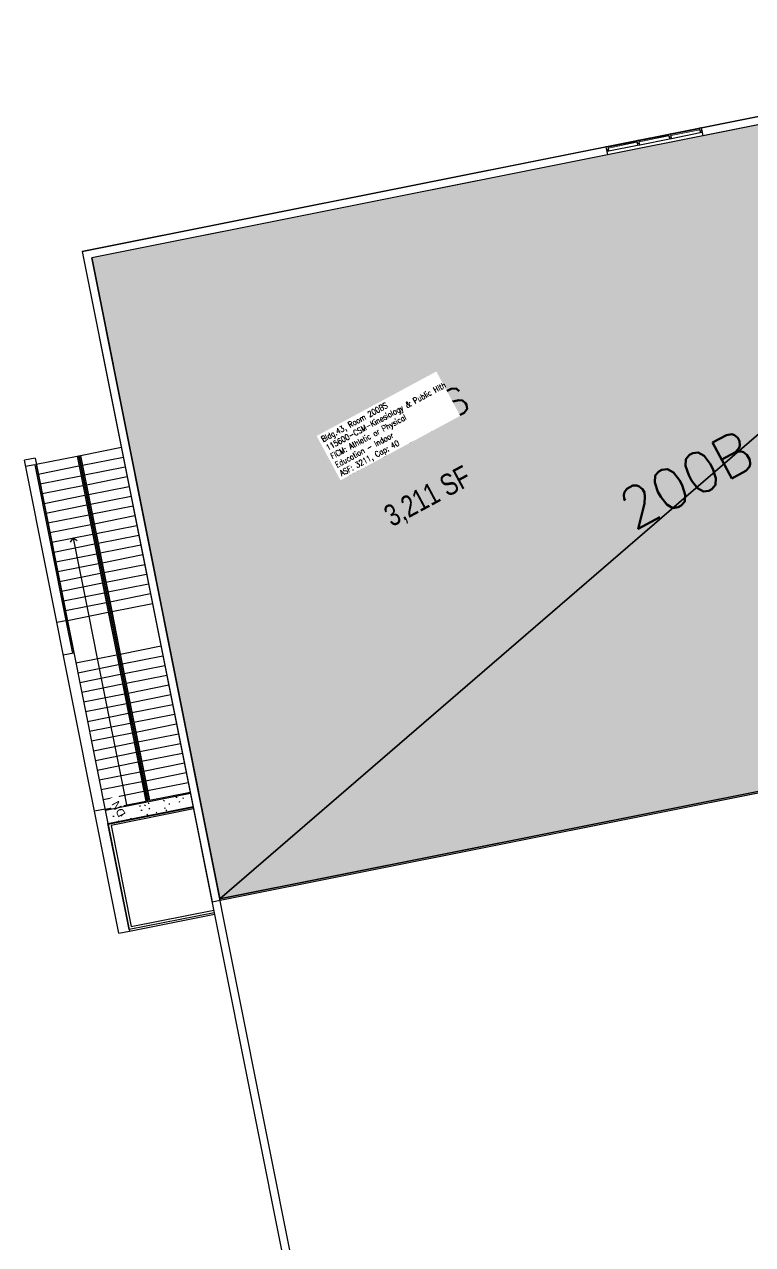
# Model space of a CAD drawing. Header units: inches. Extents: x 69213732 to 69221603, y 27657838 to 27667119.
# Drawn here: x 69213732 to 69214538, y 27665342 to 27666692 of the extents above; entities that cross this region are included whole.
import ezdxf
from ezdxf.enums import TextEntityAlignment as Align

# ---------------------------------------------------------------- set-up
doc = ezdxf.new("R2010")
doc.units = ezdxf.units.IN
doc.header["$LTSCALE"] = 100
doc.header["$MEASUREMENT"] = 0
for name, color, linetype in [('A-FLOR', 3, 'CONTINUOUS'), ('A-GLAZ', 1, 'CONTINUOUS'), ('A-GLAZ-SILL', 2, 'CONTINUOUS'), ('A-IDEN-FNUM', 1, 'CONTINUOUS'), ('A-IDEN-RNUM', 7, 'CONTINUOUS'), ('A-IDEN-SNUM', 4, 'CONTINUOUS'), ('A-IDEN-VNUM', 4, 'CONTINUOUS'), ('A-WALL', 5, 'CONTINUOUS'), ('AREA-ASSIGN', 7, 'CONTINUOUS'), ('AREA-GROSS', 1, 'CONTINUOUS'), ('AREA-TEXT', 3, 'CONTINUOUS'), ('Rooms-Category-Color', 7, 'CONTINUOUS'), ('Rooms-College-Color', 7, 'CONTINUOUS'), ('Rooms-Department-Color', 7, 'CONTINUOUS'), ('Rooms-Division-Color', 7, 'CONTINUOUS'), ('Rooms-Information', 7, 'CONTINUOUS')]:
    doc.layers.add(name, color=color, linetype=linetype)
doc.styles.add('AREA', font='arial.ttf', dxfattribs={"width": 0.75, "height": 24})
doc.styles.add('ROOMFNUMBER', font='SIMPLEX.SHX', dxfattribs={"height": 0.8333})
doc.styles.add('ROOMSNUMBER', font='TXT.shx', dxfattribs={"height": 0.03})
doc.styles.add('ROOMVNUMBER', font='simplex.shx', dxfattribs={"width": 0.85})

msp = doc.modelspace()

# ---------------------------------------------------------------- hatches: boundary and pattern name
at = {"layer": 'A-GLAZ-SILL'}
h = msp.add_hatch(dxfattribs=at)
h.set_pattern_fill('FP1_35', color=256, angle=11.2896, style=0, pattern_type=2)
h.set_pattern_definition([(163.29, (69214498.505, 27666564.417), (-6.9, -22.986), []), (163.29, (69214495.661, 27666569.7), (-29.887, -16.086), []), (163.29, (69214501.348, 27666559.133), (-29.887, -16.086), [])])
h.paths.add_polyline_path([(69214481.4, 27666577.5), (69214479, 27666577), (69214480, 27666572.1), (69214482.4, 27666572.6)], flags=0)
at = {"layer": 'A-GLAZ-SILL', "extrusion": (0, 0, -1)}
h = msp.add_hatch(dxfattribs=at)
h.set_pattern_fill('FP1_37', color=256, angle=-11.2896, style=0, pattern_type=2)
h.set_pattern_definition([(16.71, (-69214428.633, 27666550.468), (-6.9, 22.986), []), (16.71, (-69214425.79, 27666555.752), (16.086, 29.887), []), (16.71, (-69214431.477, 27666545.184), (16.086, 29.887), [])])
h.paths.add_polyline_path([(-69214412, 27666563.7), (-69214409.6, 27666563.2), (-69214410.6, 27666558.3), (-69214413, 27666558.8)], flags=0)
h = msp.add_hatch(dxfattribs=at)
h.set_pattern_fill('FP1_36', color=256, angle=-11.2896, style=0, pattern_type=2)
h.set_pattern_definition([(16.71, (-69214463.57, 27666557.442), (-6.9, 22.986), []), (16.71, (-69214460.726, 27666562.726), (16.086, 29.887), []), (16.71, (-69214466.412, 27666552.159), (16.086, 29.887), [])])
h.paths.add_polyline_path([(-69214447.3, 27666570.7), (-69214444.9, 27666570.2), (-69214445.9, 27666565.3), (-69214448.3, 27666565.8)], flags=0)
h = msp.add_hatch(dxfattribs=at)
h.set_pattern_fill('FP1_34', color=256, angle=-11.2896, style=0, pattern_type=2)
h.set_pattern_definition([(16.71, (-69214393.698, 27666543.494), (-6.9, 22.986), []), (16.71, (-69214390.854, 27666548.777), (16.086, 29.887), []), (16.71, (-69214396.54, 27666538.21), (16.086, 29.887), [])])
h.paths.add_polyline_path([(-69214378, 27666556.9), (-69214375.5, 27666556.4), (-69214376.5, 27666551.5), (-69214378.9, 27666552)], flags=0)
at = {"layer": 'Rooms-Category-Color', "true_color": 0xfbafa2}
msp.add_hatch(color=21, dxfattribs=at).paths.add_polyline_path([(69215060.6, 27666684), (69213806.7, 27666433.6), (69213948.3, 27665724.4)])
at = {"layer": 'Rooms-Category-Color', "true_color": 0xffe090}
msp.add_hatch(color=41, dxfattribs=at).paths.add_polyline_path([(69213948.3, 27665724.4), (69215197.7, 27665973.8), (69215196.4, 27665980), (69215177, 27665976.1), (69215157.1, 27666075.9), (69215181.1, 27666080.7), (69215060.6, 27666684)])
at = {"layer": 'Rooms-College-Color', "true_color": 0xffe090}
msp.add_hatch(color=41, dxfattribs=at).paths.add_polyline_path([(69215060.6, 27666684), (69213806.7, 27666433.6), (69213948.3, 27665724.4)])
at = {"layer": 'Rooms-College-Color', "true_color": 0xadadad}
msp.add_hatch(color=253, dxfattribs=at).paths.add_polyline_path([(69213948.3, 27665724.4), (69215197.7, 27665973.8), (69215196.4, 27665980), (69215177, 27665976.1), (69215157.1, 27666075.9), (69215181.1, 27666080.7), (69215060.6, 27666684)])
at = {"layer": 'Rooms-Department-Color', "true_color": 0xffe090}
msp.add_hatch(color=41, dxfattribs=at).paths.add_polyline_path([(69215060.6, 27666684), (69213806.7, 27666433.6), (69213948.3, 27665724.4)])
at = {"layer": 'Rooms-Department-Color', "true_color": 0x604aed}
msp.add_hatch(color=173, dxfattribs=at).paths.add_polyline_path([(69213948.3, 27665724.4), (69215197.7, 27665973.8), (69215196.4, 27665980), (69215177, 27665976.1), (69215157.1, 27666075.9), (69215181.1, 27666080.7), (69215060.6, 27666684)])
at = {"layer": 'Rooms-Division-Color', "true_color": 0xffe090}
msp.add_hatch(color=41, dxfattribs=at).paths.add_polyline_path([(69215060.6, 27666684), (69213806.7, 27666433.6), (69213948.3, 27665724.4)])
at = {"layer": 'Rooms-Division-Color', "true_color": 0x604aed}
msp.add_hatch(color=173, dxfattribs=at).paths.add_polyline_path([(69213948.3, 27665724.4), (69215197.7, 27665973.8), (69215196.4, 27665980), (69215177, 27665976.1), (69215157.1, 27666075.9), (69215181.1, 27666080.7), (69215060.6, 27666684)])

# ---------------------------------------------------------------- linework, layer by layer
at = {"layer": 'A-FLOR'}
for p, q in [((69213743.9, 27666212.1), (69213732.1, 27666209.7)), ((69213743.9, 27666212.1), (69213824.6, 27665808)), ((69213745.3, 27666205.2), (69213790.4, 27666214.2)), ((69213790.4, 27666214.2), (69213790.6, 27666214.2)), ((69213790.4, 27666214.2), (69213825.1, 27666040.1)), ((69213790.6, 27666214.2), (69213792.1, 27666214.5)), ((69213790.6, 27666214.2), (69213825.1, 27666041.7)), ((69213792.1, 27666214.5), (69213792.3, 27666214.6)), ((69213792.1, 27666214.5), (69213826.5, 27666041.9)), ((69213792.3, 27666214.6), (69213827.1, 27666040.5)), ((69213792.3, 27666214.6), (69213792.6, 27666214.6)), ((69213792.3, 27666214.6), (69213827.1, 27666040.5)), ((69213792.6, 27666214.6), (69213794.1, 27666214.9)), ((69213792.6, 27666214.6), (69213827, 27666042)), ((69213794.1, 27666214.9), (69213794.3, 27666215)), ((69213794.1, 27666214.9), (69213828.5, 27666042.3)), ((69213794.3, 27666215), (69213839.4, 27666224)), ((69213794.3, 27666215), (69213829.1, 27666040.9)), ((69213796.5, 27666204.2), (69213841.6, 27666213.2)), ((69213836.6, 27665686.6), (69213732.1, 27666209.7)), ((69213743.6, 27666204.8), (69213733.5, 27666202.8)), ((69213743.6, 27666204.8), (69213745, 27666205.1)), ((69213743.6, 27666204.8), (69213778, 27666032.3)), ((69213745.3, 27666205.2), (69213745, 27666205.1)), ((69213745, 27666205.1), (69213779.5, 27666032.5)), ((69213747.4, 27666194.4), (69213792.5, 27666203.4)), ((69213798.6, 27666193.4), (69213843.7, 27666202.4)), ((69213749.6, 27666183.6), (69213794.7, 27666192.6)), ((69213800.8, 27666182.6), (69213845.9, 27666191.6)), ((69213751.7, 27666172.8), (69213796.8, 27666181.8)), ((69213802.9, 27666171.8), (69213848, 27666180.8)), ((69213753.9, 27666162), (69213799, 27666171)), ((69213756, 27666151.3), (69213801.1, 27666160.3)), ((69213805.1, 27666161), (69213850.2, 27666170.1)), ((69213807.2, 27666150.3), (69213852.3, 27666159.3)), ((69213758.2, 27666140.5), (69213803.3, 27666149.5)), ((69213809.4, 27666139.5), (69213854.5, 27666148.5)), ((69213760.3, 27666129.7), (69213805.5, 27666138.7)), ((69213811.5, 27666128.7), (69213856.6, 27666137.7)), ((69213762.5, 27666118.9), (69213807.6, 27666127.9)), ((69213783, 27666119), (69213786, 27666123.6)), ((69213790.6, 27666120.5), (69213786, 27666123.6)), ((69213786, 27666123.6), (69213803.3, 27666037.3)), ((69213813.7, 27666117.9), (69213858.8, 27666126.9)), ((69213764.6, 27666108.1), (69213809.8, 27666117.1)), ((69213766.8, 27666097.3), (69213811.9, 27666106.3)), ((69213815.8, 27666107.1), (69213860.9, 27666116.1)), ((69213818, 27666096.3), (69213863.1, 27666105.3)), ((69213769, 27666086.5), (69213814.1, 27666095.5)), ((69213820.1, 27666085.5), (69213865.3, 27666094.5)), ((69213771.1, 27666075.7), (69213816.2, 27666084.8)), ((69213822.3, 27666074.7), (69213867.4, 27666083.8)), ((69213773.3, 27666065), (69213818.4, 27666074)), ((69213824.4, 27666064), (69213869.6, 27666073)), ((69213775.4, 27666054.2), (69213820.5, 27666063.2)), ((69213777.6, 27666043.4), (69213822.7, 27666052.4)), ((69213826.6, 27666053.2), (69213871.7, 27666062.2)), ((69213828.8, 27666042.4), (69213873.9, 27666051.4)), ((69213779.7, 27666032.6), (69213824.8, 27666041.6)), ((69213803.3, 27666037.3), (69213812.7, 27665990.2)), ((69213825.1, 27666041.7), (69213832.3, 27666005.4)), ((69213825.1, 27666040.1), (69213832.4, 27666003.8)), ((69213826.5, 27666041.9), (69213833.8, 27666005.7)), ((69213827, 27666042), (69213834.3, 27666005.8)), ((69213827.1, 27666040.5), (69213834.3, 27666004.2)), ((69213827.1, 27666040.5), (69213834.3, 27666004.2)), ((69213828.5, 27666042.3), (69213835.8, 27666006.1)), ((69213829.1, 27666040.9), (69213836.3, 27666004.6)), ((69213779.7, 27666032.6), (69213768, 27666030.2)), ((69213778, 27666032.3), (69213785.3, 27665996)), ((69213779.5, 27666032.5), (69213786.7, 27665996.3)), ((69213787, 27665996.3), (69213775.2, 27665994)), ((69213832.3, 27666005.4), (69213866.8, 27665832.8)), ((69213832.4, 27666003.8), (69213866.5, 27665832.7)), ((69213833.8, 27666005.7), (69213868.2, 27665833.1)), ((69213834.3, 27666004.2), (69213868.5, 27665833.1)), ((69213834.3, 27666004.2), (69213868.5, 27665833.1)), ((69213836.3, 27666004.6), (69213870.5, 27665833.5)), ((69213838.2, 27665995.3), (69213883.3, 27666004.3)), ((69213789.1, 27665985.5), (69213834.2, 27665994.5)), ((69213791.3, 27665974.7), (69213836.4, 27665983.7)), ((69213812.7, 27665990.2), (69213845, 27665828.4)), ((69213840.3, 27665984.5), (69213885.4, 27665993.5)), ((69213842.5, 27665973.7), (69213887.6, 27665982.7)), ((69213793.4, 27665964), (69213838.5, 27665973)), ((69213844.6, 27665963), (69213889.7, 27665972)), ((69215199.3, 27665974.1), (69213948.3, 27665724.4)), ((69213948.6, 27665722.9), (69215199.6, 27665972.6)), ((69213795.6, 27665953.2), (69213840.7, 27665962.2)), ((69213846.8, 27665952.2), (69213891.9, 27665961.2)), ((69213797.7, 27665942.4), (69213842.8, 27665951.4)), ((69213848.9, 27665941.4), (69213894, 27665950.4)), ((69213799.9, 27665931.6), (69213845, 27665940.6)), ((69213802, 27665920.8), (69213847.2, 27665929.8)), ((69213851.1, 27665930.6), (69213896.2, 27665939.6)), ((69213853.2, 27665919.8), (69213898.3, 27665928.8)), ((69213804.2, 27665910), (69213849.3, 27665919)), ((69213855.4, 27665909), (69213900.5, 27665918)), ((69213806.3, 27665899.2), (69213851.5, 27665908.2)), ((69213857.5, 27665898.2), (69213902.6, 27665907.2)), ((69213808.5, 27665888.4), (69213853.6, 27665897.4)), ((69213859.7, 27665887.4), (69213904.8, 27665896.4)), ((69213810.7, 27665877.7), (69213855.8, 27665886.7)), ((69213812.8, 27665866.9), (69213857.9, 27665875.9)), ((69213861.8, 27665876.7), (69213907, 27665885.7)), ((69213864, 27665865.9), (69213909.1, 27665874.9)), ((69213815, 27665856.1), (69213860.1, 27665865.1)), ((69213866.1, 27665855.1), (69213911.3, 27665864.1)), ((69213817.1, 27665845.3), (69213862.2, 27665854.3)), ((69213868.3, 27665844.3), (69213913.4, 27665853.3)), ((69213819.3, 27665834.5), (69213864.4, 27665843.5)), ((69213870.5, 27665833.5), (69213915.6, 27665842.5)), ((69213821.4, 27665823.8), (69213809.6, 27665821.5)), ((69213821.4, 27665823.7), (69213866.5, 27665832.7)), ((69213866.8, 27665832.8), (69213866.5, 27665832.7)), ((69213868.2, 27665833.1), (69213866.8, 27665832.8)), ((69213868.5, 27665833.1), (69213868.2, 27665833.1)), ((69213868.7, 27665833.2), (69213868.5, 27665833.1)), ((69213870.2, 27665833.5), (69213868.7, 27665833.2)), ((69213870.5, 27665833.5), (69213870.2, 27665833.5)), ((69213948.3, 27665724.4), (69213948.6, 27665722.9)), ((69213942.2, 27665709.1), (69213848, 27665690.4)), ((69213848.3, 27665688.9), (69213942.5, 27665707.7)), ((69213850.4, 27665693.9), (69213941.6, 27665712.1)), ((69213836.6, 27665686.6), (69213848.3, 27665688.9))]:
    msp.add_line(p, q, dxfattribs=at)
at = {"layer": 'A-GLAZ', "lineweight": 9}
for p, q in [((69214445, 27666569.5), (69214412.2, 27666562.9)), ((69214412.4, 27666561.9), (69214445.2, 27666568.5)), ((69214445.2, 27666568.5), (69214445, 27666569.5)), ((69214479.1, 27666576.3), (69214447.5, 27666570)), ((69214447.5, 27666570), (69214447.7, 27666569)), ((69214447.7, 27666569), (69214479.3, 27666575.3)), ((69214479.3, 27666575.3), (69214479.1, 27666576.3)), ((69214409.7, 27666562.4), (69214378.1, 27666556.1)), ((69214378.1, 27666556.1), (69214378.3, 27666555.1)), ((69214378.3, 27666555.1), (69214409.9, 27666561.5)), ((69214409.9, 27666561.5), (69214409.7, 27666562.4)), ((69214412.2, 27666562.9), (69214412.4, 27666561.9))]:
    msp.add_line(p, q, dxfattribs=at)
at = {"layer": 'A-GLAZ-SILL'}
for p, q in [((69214447.3, 27666570.7), (69214479, 27666577)), ((69214481.4, 27666577.5), (69214479, 27666577)), ((69214479, 27666577), (69214480, 27666572.1)), ((69214482.4, 27666572.6), (69214481.4, 27666577.5)), ((69214378, 27666556.9), (69214409.6, 27666563.2)), ((69214412, 27666563.7), (69214444.9, 27666570.2)), ((69214413, 27666558.8), (69214445.9, 27666565.3)), ((69214448.3, 27666565.8), (69214480, 27666572.1)), ((69214480, 27666572.1), (69214482.4, 27666572.6)), ((69214378.9, 27666552), (69214410.6, 27666558.3))]:
    msp.add_line(p, q, dxfattribs=at)
at = {"layer": 'A-GLAZ-SILL', "extrusion": (0, 0, -1)}
for p, q in [((69214412, 27666563.7), (69214409.6, 27666563.2)), ((69214409.6, 27666563.2), (69214410.6, 27666558.3)), ((69214413, 27666558.8), (69214412, 27666563.7)), ((69214447.3, 27666570.7), (69214444.9, 27666570.2)), ((69214444.9, 27666570.2), (69214445.9, 27666565.3)), ((69214445.9, 27666565.3), (69214448.3, 27666565.8)), ((69214448.3, 27666565.8), (69214447.3, 27666570.7)), ((69214378, 27666556.9), (69214375.5, 27666556.4)), ((69214375.5, 27666556.4), (69214376.5, 27666551.5)), ((69214376.5, 27666551.5), (69214378.9, 27666552)), ((69214378.9, 27666552), (69214378, 27666556.9)), ((69214410.6, 27666558.3), (69214413, 27666558.8))]:
    msp.add_line(p, q, dxfattribs=at)
at = {"layer": 'A-WALL'}
for p, q in [((69214481.4, 27666577.5), (69215054.3, 27666691.9)), ((69215060.6, 27666684), (69214483.2, 27666568.7)), ((69214483.2, 27666568.7), (69214481.4, 27666577.5)), ((69213796.1, 27666440.7), (69214375.5, 27666556.4)), ((69214375.5, 27666556.4), (69214377.3, 27666547.5)), ((69214377.3, 27666547.5), (69213806.7, 27666433.6)), ((69213796.1, 27666440.7), (69214031.5, 27665262)), ((69214372.5, 27663599.6), (69213806.7, 27666433.6))]:
    msp.add_line(p, q, dxfattribs=at)
at = {"layer": 'AREA-ASSIGN'}
msp.add_lwpolyline([(69213948.3, 27665724.4), (69215197.7, 27665973.8), (69215196.4, 27665980), (69215177, 27665976.1), (69215157.1, 27666075.9), (69215181.1, 27666080.7), (69215060.6, 27666684)], close=True, dxfattribs=at)

# ---------------------------------------------------------------- texts
at = {"layer": 'A-IDEN-FNUM', "style": 'ROOMFNUMBER'}
msp.add_text('200B', height=45, rotation=28.29, dxfattribs=at).set_placement((69214464.4, 27666188), align=Align.MIDDLE)
at = {"layer": 'A-IDEN-RNUM', "style": 'ROOMSNUMBER', "width": 0.85}
msp.add_text('0200-BS', height=1, rotation=28.29, dxfattribs=at).set_placement((69214166.1, 27666271.5))
at = {"layer": 'A-IDEN-SNUM', "style": 'ROOMSNUMBER', "width": 0.85}
msp.add_text('04300200BS', height=1, rotation=28.29, dxfattribs=at).set_placement((69214166.1, 27666271.5))
at = {"layer": 'A-IDEN-VNUM', "style": 'ROOMVNUMBER', "width": 0.85}
msp.add_text('200Bs', height=45, rotation=28.29, dxfattribs=at).set_placement((69214147.3, 27666249.5), align=Align.MIDDLE)
at = {"layer": 'AREA-TEXT', "style": 'AREA', "width": 0.75}
msp.add_text('3,211 SF', height=24, rotation=28.29, dxfattribs=at).set_placement((69214178, 27666170.3), align=Align.MIDDLE_CENTER)

# ---------------------------------------------------------------- next in the draw order: texts
at = {"layer": 'A-FLOR', "lineweight": 9, "insert": (69213836.7, 27665813.9), "char_height": 8.852, "width": 21.268, "attachment_point": 1, "rotation": 118.2896, "line_spacing_factor": 0.938532, "bg_fill": 3, "box_fill_scale": 1.25, "bg_fill_color": 0, "bg_fill_transparency": 342}
msp.add_mtext('\\fArial|b0|i0|c0|p34|;DN', dxfattribs=at)

# ---------------------------------------------------------------- next in the draw order: hatches: boundary and pattern name
at = {"layer": 'A-FLOR'}
h = msp.add_hatch(dxfattribs=at)
h.set_pattern_fill('FP1_6', color=256, angle=118.2896, style=0, pattern_type=2)
h.set_pattern_definition([(118.28965, (69216074.722, 27665553.183), (-21.321827, 23.41112), [1.267, -21.773, 1.267, -21.773, -122.88]), (118.28965, (69216074.722, 27665553.183), (-21.321827, 23.41112), [-46.08, 1.267, -44.813, 1.267, -21.773, -53.76]), (118.28965, (69216074.722, 27665553.183), (-21.321827, 23.41112), [-115.2, 1.267, -14.093, 1.267, -37.133]), (238.28965, (69216065.881, 27665561.5076), (-9.61371, -30.170803), [1.267, -21.773, 1.267, -21.773, -122.88]), (238.28965, (69216065.881, 27665561.5076), (-9.61371, -30.170803), [-46.08, 1.267, -44.813, 1.267, -21.773, -53.76]), (238.28965, (69216065.881, 27665561.5076), (-9.61371, -30.170803), [-115.2, 1.267, -14.093, 1.267, -37.133]), (358.28965, (69216050.536, 27665557.609), (30.935537, 6.759684), [1.267, -21.773, 1.267, -21.773, -122.88]), (358.28965, (69216050.536, 27665557.609), (30.935537, 6.759684), [-46.08, 1.267, -44.813, 1.267, -21.773, -53.76]), (358.28965, (69216050.536, 27665557.609), (30.935537, 6.759684), [-115.2, 1.267, -14.093, 1.267, -37.133])])
h.paths.add_polyline_path([(69213915.9, 27665841.1), (69213821.7, 27665822.3), (69213824.6, 27665808), (69213827.5, 27665808.6), (69213918.7, 27665826.8)], flags=0)

# ---------------------------------------------------------------- next in the draw order: linework, layer by layer
for p, q in [((69213834.3, 27666005.8), (69213868.7, 27665833.2)), ((69213835.8, 27666006.1), (69213870.2, 27665833.5)), ((69213915.9, 27665841.1), (69213821.7, 27665822.3)), ((69213821.2, 27665823.7), (69213819.7, 27665823.4)), ((69213824.6, 27665808), (69213918.7, 27665826.8)), ((69213919, 27665825.4), (69213824.8, 27665806.6)), ((69213919.3, 27665823.9), (69213828.1, 27665805.7)), ((69213848, 27665690.4), (69213824.6, 27665808)), ((69213824.8, 27665806.6), (69213848.3, 27665688.9)), ((69213828.1, 27665805.7), (69213850.4, 27665693.9))]:
    msp.add_line(p, q, dxfattribs=at)
at = {"layer": 'AREA-ASSIGN'}
msp.add_lwpolyline([(69215060.6, 27666684), (69213806.7, 27666433.6), (69213948.3, 27665724.4)], close=True, dxfattribs=at)
at = {"layer": 'AREA-GROSS'}
msp.add_lwpolyline([(69215054.3, 27666691.9), (69213796.1, 27666440.7), (69213939.8, 27665721.2), (69213948.6, 27665722.9), (69215199.6, 27665972.6)], dxfattribs=at)

# ---------------------------------------------------------------- next in the draw order: texts
at = {"layer": 'Rooms-Information', "insert": (69214084.2, 27666190), "char_height": 6.4286, "width": 144, "attachment_point": 7, "rotation": 28.29, "style": 'ROOMVNUMBER', "bg_fill": 3, "box_fill_scale": 1.5, "bg_fill_color": 256, "bg_fill_true_color": 13158600, "bg_fill_transparency": 0}
msp.add_mtext('Bldg.43, Room 200BS^M^J115600-CSM-Kinesiology & Public Hlth^M^JFICM: Athletic or Physical Education - Indoor^M^JASF: 3211, Cap: 40', dxfattribs=at)

doc.saveas('drawing.dxf')
